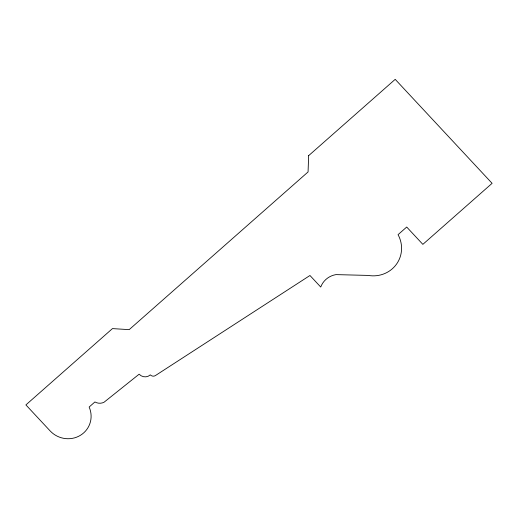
<?xml version="1.0" encoding="UTF-8"?>
<svg xmlns="http://www.w3.org/2000/svg" width="518" height="518" viewBox="0 0 518 518"><rect width="100%" height="100%" fill="white"/><g stroke="black" fill="none" stroke-linecap="round" stroke-linejoin="round"><path stroke-width="0.78" d="M308.65 155.653L308.068 171.944L129.183 329.642L112.458 328.606L25.9 404.914L50.123 430.905A23.828 22.934 24.5 0 0 80.426 435.308A23.828 22.934 24.5 0 0 89.141 407.031L94.911 401.949A9.428 9.078 24.5 0 0 104.066 402.221L139.154 374.177A7.744 7.453 24.5 0 0 150.311 374.864A3.969 3.82 24.5 0 0 155.439 375.55L309.965 275.492L320.733 287.05A20.629 19.859 24.5 0 1 335.962 274.611L368.266 275.421A29.267 28.173 24.5 0 0 396.341 264.387A29.267 28.173 24.5 0 0 398.051 234.667L406.708 227.039L422.856 244.366L492.1 183.327L395.202 79.345L308.65 155.653"/></g></svg>
